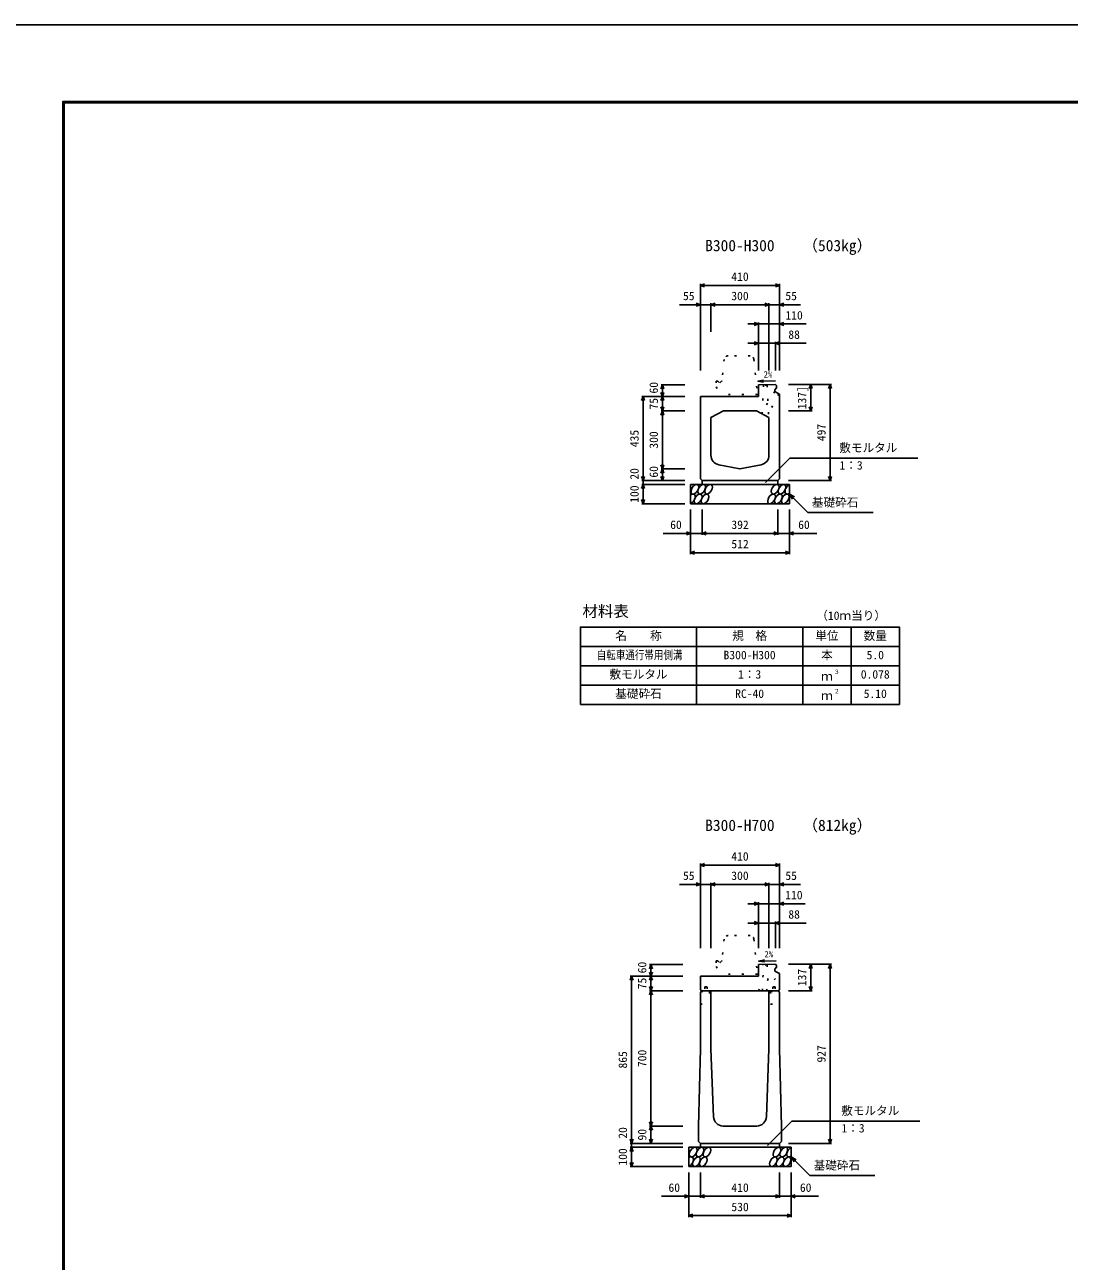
# Model space of a CAD drawing. Units: millimetres, scale not verified. Extents: x -12600 to 12600, y -5940 to 5940.
# Drawn here: x -4000 to 1403, y -458 to 5940 of the extents above; entities that cross this region are included whole.
import ezdxf
from ezdxf.enums import TextEntityAlignment as Align

# ---------------------------------------------------------------- set-up
doc = ezdxf.new("R2010")
doc.units = ezdxf.units.MM
doc.header["$LTSCALE"] = 40
doc.linetypes.add('DOTTED', pattern=[1.75, 0.25, -1.5])
for name, color, linetype, lineweight in [('0-0_DIM', 7, 'Continuous', 25), ('0-1_Defpoints', 5, 'Continuous', 25), ('0-2_HATCH', 6, 'Continuous', 25), ('0-3_HYO', 3, 'Continuous', 25), ('0-4_HYO2', 4, 'Continuous', 25), ('0-5_OUTLINE', 3, 'Continuous', 25), ('0-6_OUTLINE2', 4, 'DOTTED', 25), ('0-7_TXT', 7, 'Continuous', 25), ('0-8_WAKU', 3, 'Continuous', 25)]:
    doc.layers.add(name, color=color, linetype=linetype, lineweight=lineweight)
doc.styles.add('ＭＳ ゴシック', font='')
doc.styles.get('ＭＳ ゴシック').set_extended_font_data('MS Gothic')

msp = doc.modelspace()

# ---------------------------------------------------------------- linework, layer by layer
at = {"layer": '0-0_DIM'}
for p, q in [((-505, 4598.96), (-505, 4151.46)), ((-95, 4591.46), (-505, 4591.46)), ((-95, 4598.96), (-95, 4151.46)), ((-613.38, 4491.46), (-505, 4491.46)), ((-450, 4491.46), (-505, 4491.46)), ((-450, 4498.96), (-450, 4351.46)), ((-450, 4491.46), (-150, 4491.46)), ((-150, 4498.96), (-150, 4151.46)), ((-150, 4491.46), (-95, 4491.46)), ((13.38, 4491.46), (-95, 4491.46)), ((-205, 4391.46), (-260, 4391.46)), ((-205, 4398.96), (-205, 4151.46)), ((-205, 4391.46), (-95, 4391.46)), ((41.78, 4391.46), (-95, 4391.46)), ((-205, 4291.46), (-260, 4291.46)), ((-205, 4291.46), (-117, 4291.46)), ((-117, 4298.96), (-117, 4151.46)), ((41.78, 4291.46), (-117, 4291.46)), ((-708.5, 4076.46), (-586, 4076.46)), ((-701, 4076.46), (-701, 4016.46)), ((173.5, 4078.46), (-49, 4078.46)), ((66, 4078.46), (66, 3941.46)), ((166, 4078.46), (166, 3581.46)), ((-808.5, 4016.46), (-586, 4016.46)), ((-801, 4016.46), (-801, 3581.46)), ((-701, 3941.46), (-701, 4016.46)), ((-708.5, 3941.46), (-586, 3941.46)), ((-701, 3941.46), (-701, 3641.46)), ((73.5, 3941.46), (-49, 3941.46)), ((-167.89, 3570.65), (-41.66, 3696.89)), ((-41.66, 3696.89), (619.81, 3696.89)), ((-708.5, 3641.46), (-586, 3641.46)), ((-701, 3641.46), (-701, 3581.46)), ((-808.5, 3581.46), (-586, 3581.46)), ((-808.5, 3561.46), (-586, 3561.46)), ((-801, 3581.46), (-801, 3561.46)), ((-801, 3561.46), (-801, 3461.46)), ((173.5, 3581.46), (-49, 3581.46)), ((-808.5, 3461.46), (-586, 3461.46)), ((-44, 3511.46), (51.76, 3415.71)), ((-44, 3511.46), (-18.02, 3496.46)), ((-44, 3511.46), (-29, 3485.48)), ((-556, 3200.1), (-556, 3431.46)), ((-496, 3300.1), (-496, 3431.46)), ((-104, 3300.1), (-104, 3431.46)), ((-44, 3200.1), (-44, 3431.46)), ((51.76, 3415.71), (389.31, 3415.71)), ((-556, 3307.6), (-697.79, 3307.6)), ((-556, 3307.6), (-496, 3307.6)), ((-496, 3307.6), (-104, 3307.6)), ((-44, 3307.6), (-104, 3307.6)), ((-44, 3307.6), (97.79, 3307.6)), ((-556, 3207.6), (-44, 3207.6)), ((-505, 1598.96), (-505, 1161.46)), ((-95, 1591.46), (-505, 1591.46)), ((-95, 1598.96), (-95, 1161.46)), ((-613.38, 1491.46), (-505, 1491.46)), ((-450, 1491.46), (-505, 1491.46)), ((-450, 1498.96), (-450, 1161.46)), ((-450, 1491.46), (-150, 1491.46)), ((-150, 1498.96), (-150, 1161.46)), ((-150, 1491.46), (-95, 1491.46)), ((13.38, 1491.46), (-95, 1491.46)), ((-260, 1391.46), (-205, 1391.46)), ((-205, 1398.96), (-205, 1161.46)), ((-205, 1391.46), (-95, 1391.46)), ((36.52, 1391.46), (-95, 1391.46)), ((-205, 1291.46), (-260, 1291.46)), ((-205, 1291.46), (-117, 1291.46)), ((-117, 1298.96), (-117, 1161.46)), ((41.78, 1291.46), (-117, 1291.46)), ((-768.5, 1076.46), (-596, 1076.46)), ((-761, 1076.46), (-761, 1016.46)), ((173.5, 1078.46), (-49, 1078.46)), ((66, 1078.46), (66, 941.46)), ((166, 1078.46), (166, 151.46)), ((-868.5, 1016.46), (-596, 1016.46)), ((-861, 1016.46), (-861, 151.46)), ((-761, 941.46), (-761, 1016.46)), ((-768.5, 941.46), (-596, 941.46)), ((-761, 941.46), (-761, 241.46)), ((73.5, 941.46), (-49, 941.46)), ((-157.89, 140.65), (-31.66, 266.89)), ((-31.66, 266.89), (629.81, 266.89)), ((-768.5, 241.46), (-596, 241.46)), ((-761, 241.46), (-761, 151.46)), ((-868.5, 151.46), (-596, 151.46)), ((-868.5, 131.46), (-596, 131.46)), ((-861, 151.46), (-861, 131.46)), ((-861, 131.46), (-861, 31.46)), ((173.5, 151.46), (-49, 151.46)), ((-35, 81.46), (60.76, -14.29)), ((-35, 81.46), (-9.02, 66.46)), ((-35, 81.46), (-20, 55.48)), ((-868.5, 31.46), (-596, 31.46)), ((-565, -229.9), (-565, 1.46)), ((-505, -129.9), (-505, 1.46)), ((-95, -129.9), (-95, 1.46)), ((-35, -229.9), (-35, 1.46)), ((60.76, -14.29), (398.31, -14.29)), ((-565, -122.4), (-706.79, -122.4)), ((-565, -122.4), (-505, -122.4)), ((-505, -122.4), (-95, -122.4)), ((-35, -122.4), (-95, -122.4)), ((-35, -122.4), (106.79, -122.4)), ((-565, -222.4), (-35, -222.4))]:
    msp.add_line(p, q, dxfattribs=at)
for points in [[(-483.86, 4583.77), (-505, 4591.46), (-483.86, 4599.16)], [(-116.14, 4599.16), (-95, 4591.46), (-116.14, 4583.77)], [(-526.14, 4499.16), (-505, 4491.46), (-526.14, 4483.77)], [(-428.86, 4483.77), (-450, 4491.46), (-428.86, 4499.16)], [(-171.14, 4499.16), (-150, 4491.46), (-171.14, 4483.77)], [(-73.86, 4499.16), (-95, 4491.46), (-73.86, 4483.77)], [(-226.14, 4399.16), (-205, 4391.46), (-226.14, 4383.77)], [(-73.86, 4399.16), (-95, 4391.46), (-73.86, 4383.77)], [(-226.14, 4299.16), (-205, 4291.46), (-226.14, 4283.77)], [(-95.86, 4299.16), (-117, 4291.46), (-95.86, 4283.77)], [(-708.7, 4055.32), (-701, 4076.46), (-693.3, 4055.32)], [(-693.3, 4037.61), (-701, 4016.46), (-708.7, 4037.61)], [(58.3, 4057.32), (66, 4078.46), (73.7, 4057.32)], [(158.3, 4057.32), (166, 4078.46), (173.7, 4057.32)], [(-793.3, 3995.32), (-801, 4016.46), (-808.7, 3995.32)], [(-708.7, 3995.32), (-701, 4016.46), (-693.3, 3995.32)], [(-708.7, 3962.61), (-701, 3941.46), (-693.3, 3962.61)], [(-708.7, 3920.32), (-701, 3941.46), (-693.3, 3920.32)], [(58.3, 3962.61), (66, 3941.46), (73.7, 3962.61)], [(-693.3, 3662.61), (-701, 3641.46), (-708.7, 3662.61)], [(-793.3, 3602.61), (-801, 3581.46), (-808.7, 3602.61)], [(-708.7, 3620.32), (-701, 3641.46), (-693.3, 3620.32)], [(-693.3, 3602.61), (-701, 3581.46), (-708.7, 3602.61)], [(158.3, 3602.61), (166, 3581.46), (173.7, 3602.61)], [(-793.3, 3540.32), (-801, 3561.46), (-808.7, 3540.32)], [(-793.3, 3482.61), (-801, 3461.46), (-808.7, 3482.61)], [(-577.14, 3315.29), (-556, 3307.6), (-577.14, 3299.9)], [(-474.86, 3299.9), (-496, 3307.6), (-474.86, 3315.29)], [(-125.14, 3315.29), (-104, 3307.6), (-125.14, 3299.9)], [(-22.86, 3315.29), (-44, 3307.6), (-22.86, 3299.9)], [(-534.86, 3199.9), (-556, 3207.6), (-534.86, 3215.29)], [(-65.14, 3215.29), (-44, 3207.6), (-65.14, 3199.9)], [(-483.86, 1583.77), (-505, 1591.46), (-483.86, 1599.16)], [(-116.14, 1599.16), (-95, 1591.46), (-116.14, 1583.77)], [(-526.14, 1499.16), (-505, 1491.46), (-526.14, 1483.77)], [(-428.86, 1483.77), (-450, 1491.46), (-428.86, 1499.16)], [(-171.14, 1499.16), (-150, 1491.46), (-171.14, 1483.77)], [(-73.86, 1499.16), (-95, 1491.46), (-73.86, 1483.77)], [(-226.14, 1399.16), (-205, 1391.46), (-226.14, 1383.77)], [(-73.86, 1399.16), (-95, 1391.46), (-73.86, 1383.77)], [(-226.14, 1299.16), (-205, 1291.46), (-226.14, 1283.77)], [(-95.86, 1299.16), (-117, 1291.46), (-95.86, 1283.77)], [(-768.7, 1055.32), (-761, 1076.46), (-753.3, 1055.32)], [(-753.3, 1037.61), (-761, 1016.46), (-768.7, 1037.61)], [(58.3, 1057.32), (66, 1078.46), (73.7, 1057.32)], [(158.3, 1057.32), (166, 1078.46), (173.7, 1057.32)], [(-853.3, 995.32), (-861, 1016.46), (-868.7, 995.32)], [(-768.7, 995.32), (-761, 1016.46), (-753.3, 995.32)], [(-768.7, 962.61), (-761, 941.46), (-753.3, 962.61)], [(58.3, 962.61), (66, 941.46), (73.7, 962.61)], [(-768.7, 920.32), (-761, 941.46), (-753.3, 920.32)], [(-753.3, 262.61), (-761, 241.46), (-768.7, 262.61)], [(-768.7, 220.32), (-761, 241.46), (-753.3, 220.32)], [(-853.3, 172.61), (-861, 151.46), (-868.7, 172.61)], [(-853.3, 110.32), (-861, 131.46), (-868.7, 110.32)], [(-753.3, 172.61), (-761, 151.46), (-768.7, 172.61)], [(158.3, 172.61), (166, 151.46), (173.7, 172.61)], [(-853.3, 52.61), (-861, 31.46), (-868.7, 52.61)], [(-586.14, -114.71), (-565, -122.4), (-586.14, -130.1)], [(-483.86, -130.1), (-505, -122.4), (-483.86, -114.71)], [(-116.14, -114.71), (-95, -122.4), (-116.14, -130.1)], [(-13.86, -114.71), (-35, -122.4), (-13.86, -130.1)], [(-543.86, -230.1), (-565, -222.4), (-543.86, -214.71)], [(-56.14, -214.71), (-35, -222.4), (-56.14, -230.1)]]:
    msp.add_lwpolyline(points, dxfattribs=at)
at = {"layer": '0-1_Defpoints'}
msp.add_lwpolyline([(-4200, -5940), (12600, -5940), (12600, 5940), (-4200, 5940)], close=True, dxfattribs=at)
at = {"layer": '0-2_HATCH'}
for centre in [(-533.11, 3536.46), (-497.63, 3536.46), (-462.16, 3536.46), (-117.95, 3536.46), (-82.48, 3536.46), (-516.23, 3486.46), (-480.75, 3486.46), (-136.55, 3486.46), (-101.07, 3486.46), (-65.59, 3486.46), (-542.11, 106.46), (-506.63, 106.46), (-471.16, 106.46), (-108.95, 106.46), (-73.48, 106.46), (-525.23, 56.46), (-489.75, 56.46), (-127.55, 56.46), (-92.07, 56.46), (-56.59, 56.46)]:
    msp.add_ellipse(centre, major_axis=(14.54, 23.54), ratio=0.5792, dxfattribs=at)
for centre, start_param, end_param in [((-47, 3536.46), 0.6666252, 4.1103269), ((-551.7, 3486.46), 3.7419964, 7.318141), ((-38, 106.46), 0.6666252, 4.1103269), ((-560.7, 56.46), 3.7419964, 7.318141)]:
    msp.add_ellipse(centre, major_axis=(14.54, 23.54), ratio=0.5792, start_param=start_param, end_param=end_param, dxfattribs=at)
at = {"layer": '0-3_HYO'}
for p, q in [((-525, 2823.36), (-525, 2423.36)), ((25, 2823.36), (25, 2423.36)), ((275, 2823.36), (275, 2423.36)), ((-1125, 2723.36), (525, 2723.36))]:
    msp.add_line(p, q, dxfattribs=at)
msp.add_lwpolyline([(-1125, 2423.36), (525, 2423.36), (525, 2823.36), (-1125, 2823.36)], close=True, dxfattribs=at)
at = {"layer": '0-4_HYO2'}
for p, q in [((-1125, 2623.36), (525, 2623.36)), ((-1125, 2523.36), (525, 2523.36))]:
    msp.add_line(p, q, dxfattribs=at)
at = {"layer": '0-5_OUTLINE', "linetype": 'DOTTED'}
for p, q in [((-248.1, 4226.46), (-361.9, 4226.46)), ((-381.81, 4208.41), (-393, 4096.46)), ((-228.2, 4208.45), (-210, 4026.46)), ((-423, 4096.46), (-423, 4066.46)), ((-423, 4096.46), (-415, 4096.46)), ((-423, 4066.46), (-400, 4026.46)), ((-210, 4026.46), (-400, 4026.46)), ((-248.1, 1226.46), (-361.9, 1226.46)), ((-381.81, 1208.41), (-393, 1096.46)), ((-228.2, 1208.45), (-210, 1026.46)), ((-423, 1096.46), (-423, 1066.46)), ((-423, 1096.46), (-415, 1096.46)), ((-423, 1066.46), (-400, 1026.46)), ((-210, 1026.46), (-400, 1026.46))]:
    msp.add_line(p, q, dxfattribs=at)
at = {"layer": '0-5_OUTLINE'}
for p, q in [((-205, 4076.46), (-117, 4078.28)), ((-205, 4076.46), (-205, 4016.46)), ((-111, 4061.4), (-120, 4051.4)), ((-120, 4051.4), (-120, 4041.4)), ((-95, 4028.4), (-120, 4041.4)), ((-117, 4078.28), (-111, 4072.4)), ((-111, 4072.4), (-111, 4061.4)), ((-505, 3590.46), (-505, 4016.46)), ((-205, 4016.46), (-505, 4016.46)), ((-95, 4028.4), (-95, 3590.46)), ((-450, 3907.46), (-385, 3941.46)), ((-450, 3907.46), (-450, 3712.45)), ((-385, 3941.46), (-215, 3941.46)), ((-150, 3907.46), (-215, 3941.46)), ((-150, 3907.46), (-150, 3712.45)), ((-505, 3590.46), (-496, 3581.46)), ((-104, 3581.46), (-95, 3590.46)), ((-556, 3561.46), (-44, 3561.46)), ((-556, 3461.46), (-556, 3561.46)), ((-496, 3581.46), (-496, 3561.46)), ((-104, 3581.46), (-496, 3581.46)), ((-104, 3581.46), (-104, 3561.46)), ((-44, 3461.46), (-44, 3561.46)), ((-556, 3461.46), (-44, 3461.46)), ((-116.86, 1078.14), (-205, 1076.46)), ((-205, 1016.46), (-205, 1076.46)), ((-120, 1053.46), (-111, 1063.46)), ((-120, 1053.46), (-120, 1043.46)), ((-120, 1043.46), (-95, 1030.46)), ((-116.86, 1078.14), (-111, 1072.4)), ((-111, 1072.4), (-111, 1063.46)), ((-95, 947.46), (-95, 1030.46)), ((-505, 947.46), (-505, 1016.46)), ((-205, 1016.46), (-505, 1016.46)), ((-505, 947.46), (-499, 941.46)), ((-505, 931.46), (-499, 941.46)), ((-505, 931.46), (-505, 641.46)), ((-499, 941.46), (-101, 941.46)), ((-101, 941.46), (-95, 947.46)), ((-95, 931.46), (-101, 941.46)), ((-95, 931.46), (-95, 641.46)), ((-505, 641.46), (-515, 241.46)), ((-85, 241.46), (-95, 641.46)), ((-515, 161.46), (-515, 241.46)), ((-386.84, 241.46), (-213.16, 241.46)), ((-85, 161.46), (-85, 241.46)), ((-565, 131.46), (-35, 131.46)), ((-565, 31.46), (-565, 131.46)), ((-505, 151.46), (-515, 161.46)), ((-95, 151.46), (-505, 151.46)), ((-505, 151.46), (-505, 131.46)), ((-95, 151.46), (-85, 161.46)), ((-95, 151.46), (-95, 131.46)), ((-35, 31.46), (-35, 131.46)), ((-565, 31.46), (-35, 31.46))]:
    msp.add_line(p, q, dxfattribs=at)
at = {"layer": '0-5_OUTLINE', "linetype": 'DOTTED'}
for points in [[(-415, 4096.46), (-405, 4086.46), (-395, 4096.46), (-393, 4096.46)], [(-415, 1096.46), (-405, 1086.46), (-395, 1096.46), (-393, 1096.46)]]:
    msp.add_lwpolyline(points, dxfattribs=at)
at = {"layer": '0-5_OUTLINE'}
for points in [[(-409.81, 3663.42), (-300, 3641.46), (-190.19, 3663.42)], [(-450, 941.46), (-450, 641.46), (-436.8, 289.59)], [(-150, 941.46), (-150, 641.46), (-163.2, 289.59)]]:
    msp.add_lwpolyline(points, dxfattribs=at)
at = {"layer": '0-5_OUTLINE', "linetype": 'DOTTED'}
for centre, start, end in [((-361.9, 4206.46), 90, 174.40835), ((-248.1, 4206.46), 4.08463, 90), ((-361.9, 1206.46), 90, 174.40835), ((-248.1, 1206.46), 4.08463, 90)]:
    msp.add_arc(centre, 20, start, end, dxfattribs=at)
at = {"layer": '0-5_OUTLINE'}
for centre, start, end in [((-400, 3712.45), 180, 258.69005), ((-200, 3712.45), 281.30992, 0), ((-386.84, 291.46), 182.14759, 270), ((-213.16, 291.46), 270, 357.85241)]:
    msp.add_arc(centre, 50, start, end, dxfattribs=at)
at = {"layer": '0-6_OUTLINE2'}
for p, q in [((-120, 4041.4), (-190, 3928.39)), ((-185.16, 3925.94), (-177.89, 4074.37)), ((-159.72, 4074.56), (-157.05, 4077.45)), ((-159.72, 4074.56), (-151.59, 3908.49)), ((-98.71, 4030.33), (-159.9, 3912.64)), ((-206.39, 941.46), (-117.22, 1042.02)), ((-184.4, 941.46), (-177.89, 1074.37)), ((-177.89, 1074.37), (-180.68, 1076.93)), ((-159.72, 1074.59), (-177.89, 1074.37)), ((-164.85, 941.46), (-96.21, 1031.09)), ((-159.72, 1074.56), (-157.12, 1077.38)), ((-159.72, 1074.56), (-153.2, 941.46)), ((-481.5, 961.96), (-469.5, 961.96)), ((-481.5, 961.96), (-481.5, 936.96)), ((-469.5, 961.96), (-469.5, 936.96)), ((-118.5, 961.96), (-130.5, 961.96)), ((-130.5, 961.96), (-130.5, 936.96)), ((-118.5, 961.96), (-118.5, 936.96)), ((-501.7, 936.96), (-458, 936.96)), ((-458, 936.96), (-458, 871.46)), ((-142, 936.96), (-142, 871.46)), ((-142, 936.96), (-98.3, 936.96)), ((-505, 871.46), (-458, 871.46)), ((-142, 871.46), (-95, 871.46))]:
    msp.add_line(p, q, dxfattribs=at)
msp.add_lwpolyline([(-159.72, 4074.59), (-177.89, 4074.37), (-180.72, 4076.96)], dxfattribs=at)
at = {"layer": '0-7_TXT'}
for p, q in [((-207.23, 4094.94), (-177.59, 4090.3)), ((-202.94, 1094.97), (-173.3, 1090.33))]:
    msp.add_line(p, q, dxfattribs=at)
for points in [[(-116.81, 4096.66), (-207.23, 4094.94), (-177.79, 4100.71)], [(-112.52, 1096.7), (-202.94, 1094.97), (-173.5, 1100.74)]]:
    msp.add_lwpolyline(points, dxfattribs=at)
at = {"layer": '0-8_WAKU', "lineweight": 50}
msp.add_lwpolyline([(-3800, -5540), (12200, -5540), (12200, 5540), (-3800, 5540)], close=True, dxfattribs=at)

# ---------------------------------------------------------------- texts
at = {"layer": '0-0_DIM', "style": 'ＭＳ ゴシック'}
for s, p in [('410', (-345, 4601.46)), ('55', (-594.84, 4501.46)), ('300', (-345, 4501.46)), ('55', (-65.16, 4501.46)), ('110', (-64.81, 4401.46)), ('88', (-49.81, 4301.46)), ('敷モルタル', (213.94, 3715.62)), ('1：3', (214.94, 3624.93)), ('基礎砕石', (72.32, 3432.88)), ('60', (-661, 3317.6)), ('392', (-344.47, 3317.6)), ('60', (1, 3317.6)), ('512', (-344.47, 3217.6)), ('410', (-345, 1601.46)), ('55', (-594.84, 1501.46)), ('300', (-345, 1501.46)), ('55', (-65.16, 1501.46)), ('110', (-65.98, 1401.46)), ('88', (-49.81, 1301.46)), ('敷モルタル', (223.94, 285.62)), ('1：3', (224.94, 194.93)), ('基礎砕石', (81.32, 2.88)), ('60', (-670, -112.4)), ('410', (-344.47, -112.4)), ('60', (10, -112.4)), ('530', (-344.47, -212.4))]:
    msp.add_text(s, height=43.99, dxfattribs=at).set_placement(p, align=Align.BOTTOM_LEFT)
for s, p in [('60', (-711, 4031.46)), ('137]', (56, 3949.96)), ('75', (-711, 3948.96)), ('435', (-811, 3753.96)), ('497', (156, 3784.96)), ('300', (-711, 3746.46)), ('60', (-711, 3596.46)), ('20', (-811, 3585.78)), ('100', (-811, 3466.46)), ('60', (-771, 1031.46)), ('137', (56, 964.96)), ('75', (-771, 948.96)), ('927', (156, 569.96)), ('865', (-871, 538.96)), ('700', (-771, 546.46)), ('20', (-871, 175.78)), ('90', (-771, 166.46)), ('100', (-871, 36.46))]:
    msp.add_text(s, height=43.99, rotation=90, dxfattribs=at).set_placement(p, align=Align.BOTTOM_LEFT)
at = {"layer": '0-7_TXT', "style": 'ＭＳ ゴシック'}
for s, height, p in [('B300-H300', 58.65, (-480, 4750.44)), ('（503kg）', 58.65, (23.7, 4750.44)), ('2%', 32.99, (-177.66, 4104.28)), ('材料表', 58.65, (-1115, 2858.36)), ('（10ｍ当り）', 43.99, (95, 2847.36)), ('名\u3000\u3000称', 43.99, (-945, 2743.36)), ('規\u3000格', 43.99, (-340, 2743.36)), ('単位', 43.99, (90, 2743.36)), ('数量', 43.99, (340, 2743.36)), ('B300-H300', 43.99, (-385, 2643.36)), ('本', 43.99, (120, 2643.36)), ('5.0', 43.99, (355, 2643.36)), ('敷モルタル', 43.99, (-975, 2543.36)), ('1：3', 43.99, (-310, 2543.36)), ('ｍ', 43.99, (120, 2533.36)), ('３', 21.99, (185.54, 2573.73)), ('0.078', 43.99, (325, 2543.36)), ('基礎砕石', 43.99, (-945, 2443.36)), ('RC-40', 43.99, (-325, 2443.36)), ('２', 21.99, (185.54, 2473.73)), ('5.10', 43.99, (340, 2443.36)), ('ｍ', 43.99, (120, 2433.36)), ('B300-H700', 58.65, (-480, 1750.44)), ('（812kg）', 58.65, (23.7, 1750.44)), ('2%', 32.99, (-173.37, 1104.31))]:
    msp.add_text(s, height=height, dxfattribs=at).set_placement(p, align=Align.BOTTOM_LEFT)
at = {"layer": '0-7_TXT', "style": 'ＭＳ ゴシック', "width": 0.8}
msp.add_text('自転車通行帯用側溝', height=43.99, dxfattribs=at).set_placement((-1041, 2643.36), align=Align.BOTTOM_LEFT)

doc.saveas('drawing.dxf')
